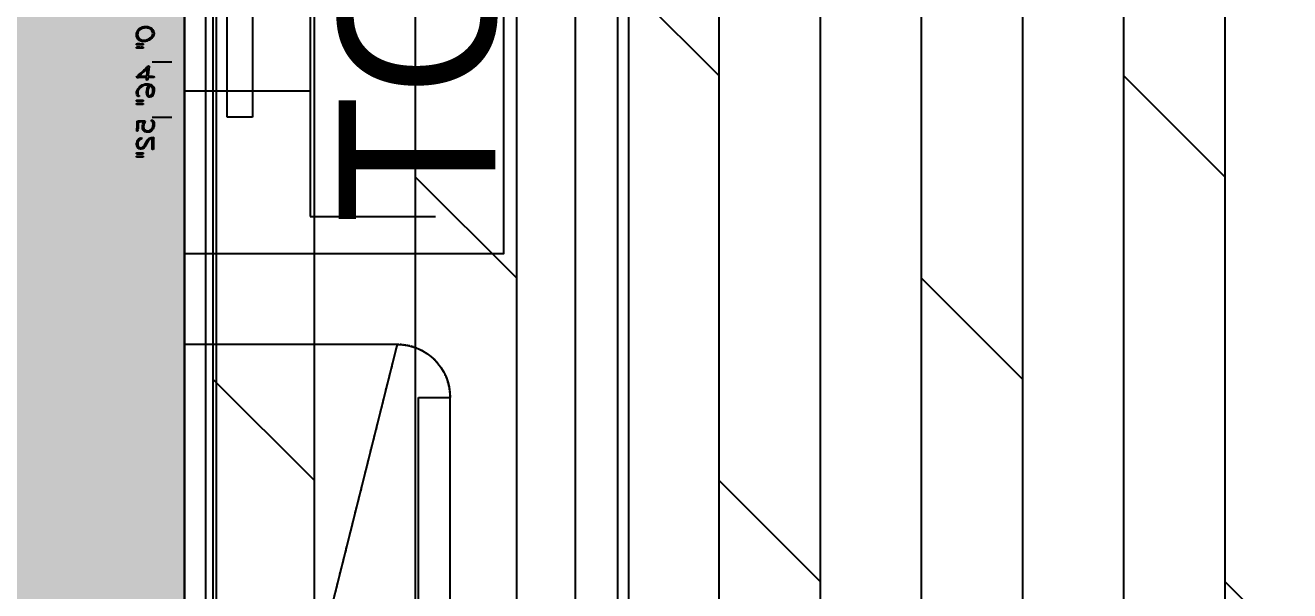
# Model space of a CAD drawing. Extents: x 675652 to 685374, y -153857 to -143837.
# Drawn here: x 681902 to 683092, y -151169 to -150637 of the extents above; entities that cross this region are included whole.
import ezdxf
from ezdxf.enums import TextEntityAlignment as Align

# ---------------------------------------------------------------- set-up
doc = ezdxf.new("R2010")
doc.units = 0
doc.header["$LTSCALE"] = 10
doc.header["$MEASUREMENT"] = 0
doc.linetypes.add('DASH', pattern=[0.35, 0.25, -0.1])
for name, color, linetype in [('A-WALL', 7, 'Continuous'), ('A-WALL-HATH', 9, 'Continuous'), ('A-地面线', 3, 'Continuous'), ('A-天花线', 4, 'Continuous'), ('A-家具', 42, 'Continuous'), ('A-强弱电', 3, 'Continuous'), ('A-虚线家具', 8, 'Continuous'), ('AA$0$A-WALL', 7, 'Continuous')]:
    doc.layers.add(name, color=color, linetype=linetype)
doc.styles.add('_TCH_DIM', font='stylu.ttf')
doc.styles.add('_TCH_LABEL', font='stylu.ttf')
doc.styles.add('DIM_FONT', font='SIMPLEX.shx', dxfattribs={"width": 0.8})

# ---------------------------------------------------------------- blocks, each defined once
blk = doc.blocks.new('C$0$F+B5-改$0$F+B5-改$0$空调室内机')
at = {"layer": 'A-家具'}
for p, q in [((-800, -200), (-800, 0)), ((-800, 0), (0, 0)), ((-50, -220), (-750, -220)), ((-750, -220), (-750, -250)), ((-50, -250), (-750, -250))]:
    blk.add_line(p, q, dxfattribs=at)
at = {"layer": 'A-家具', "color": 8}
blk.add_line((-800, -200), (0, 0), dxfattribs=at)
at = {"layer": 'A-家具'}
blk.add_arc((-750, -200), 50, 180, 270, dxfattribs=at)
blk = doc.blocks.new('532cdfdd')
at = {"layer": 'A-家具'}
for p, q in [((575092.1, -110539.8), (575092.1, -110053.4)), ((575116.1, -110053.4), (575116.1, -110539.8)), ((575116.1, -110539.8), (575092.1, -110539.8))]:
    blk.add_line(p, q, dxfattribs=at)
at = {"layer": 'A-家具', "color": 8}
for p, q in [((575010.5, -110456), (575011.8, -110455.3)), ((575011.8, -110455.3), (575012.6, -110455.1)), ((575012.6, -110455.1), (575014.1, -110454.8)), ((575014.1, -110454.8), (575015.7, -110454.7)), ((575015.7, -110454.7), (575015.9, -110454.7)), ((575015.9, -110454.7), (575017.5, -110454.8)), ((575017.5, -110454.8), (575018.9, -110455.2)), ((575018.9, -110455.2), (575020.2, -110455.8)), ((575020.2, -110455.8), (575021.3, -110456.7)), ((575006.7, -110462.4), (575006.8, -110461)), ((575006.9, -110464), (575006.7, -110462.4)), ((575006.8, -110461), (575007.3, -110459.6)), ((575007.3, -110465.3), (575006.9, -110464)), ((575007.3, -110459.6), (575007.9, -110458.4)), ((575008.1, -110466.5), (575007.3, -110465.3)), ((575007.9, -110458.4), (575008.8, -110457.2)), ((575008, -110460.8), (575007.9, -110462.3)), ((575007.9, -110462.3), (575008, -110463.7)), ((575008.5, -110459.4), (575008, -110460.8)), ((575008, -110463.7), (575008.6, -110465)), ((575008.6, -110467), (575008.1, -110466.5)), ((575009.4, -110458.3), (575008.5, -110459.4)), ((575008.6, -110465), (575009.5, -110466.1)), ((575009.7, -110467.8), (575008.6, -110467)), ((575008.8, -110457.2), (575009.3, -110456.9)), ((575009.3, -110456.9), (575010.5, -110456)), ((575010, -110457.7), (575009.4, -110458.3)), ((575009.5, -110466.1), (575009.7, -110466.3)), ((575009.7, -110466.3), (575010.9, -110466.9)), ((575011.2, -110456.9), (575010, -110457.7)), ((575010.9, -110466.9), (575012.3, -110467.4)), ((575012.5, -110456.3), (575011.2, -110456.9)), ((575012.3, -110467.4), (575014, -110467.5)), ((575014, -110456), (575012.5, -110456.3)), ((575015.6, -110455.9), (575014, -110456)), ((575014, -110467.5), (575015.4, -110467.4)), ((575015.4, -110467.4), (575016.9, -110467)), ((575017.2, -110456), (575015.6, -110455.9)), ((575015.6, -110455.9), (575015.6, -110455.9)), ((575016.9, -110467), (575018.2, -110466.4)), ((575018.7, -110456.4), (575017.2, -110456)), ((575018.7, -110467.5), (575017.3, -110468.1)), ((575018.2, -110466.4), (575019.5, -110465.6)), ((575019.9, -110457.1), (575018.7, -110456.4)), ((575020, -110466.7), (575018.7, -110467.5)), ((575019.5, -110465.6), (575020.6, -110464.7)), ((575020.3, -110457.4), (575019.9, -110457.1)), ((575020.4, -110466.4), (575020, -110466.7)), ((575021.3, -110458.5), (575020.3, -110457.4)), ((575021.5, -110465.3), (575020.4, -110466.4)), ((575020.6, -110464.7), (575021.5, -110463.5)), ((575021.3, -110456.7), (575022, -110457.5)), ((575021.9, -110459.8), (575021.3, -110458.5)), ((575021.5, -110463.5), (575021.9, -110462.7)), ((575022.4, -110464.2), (575021.5, -110465.3)), ((575022.1, -110461.2), (575021.9, -110459.8)), ((575021.9, -110462.7), (575022.1, -110461.2)), ((575022, -110457.5), (575022.8, -110458.8)), ((575022.5, -110464), (575022.4, -110464.2)), ((575023.1, -110462.6), (575022.5, -110464)), ((575022.8, -110458.8), (575023.1, -110459.7)), ((575023.1, -110459.7), (575023.3, -110461.2)), ((575023.3, -110461.2), (575023.1, -110462.6)), ((575006.7, -110471.3), (575006.9, -110470.9)), ((575006.9, -110471.7), (575006.7, -110471.3)), ((575006.7, -110474.4), (575006.9, -110474)), ((575006.9, -110474.8), (575006.7, -110474.4)), ((575006.9, -110470.9), (575007.6, -110470.8)), ((575007.6, -110471.8), (575006.9, -110471.7)), ((575006.9, -110474), (575007.6, -110473.9)), ((575007.6, -110474.9), (575006.9, -110474.8)), ((575007.6, -110470.8), (575012.3, -110470.8)), ((575012.3, -110471.8), (575007.6, -110471.8)), ((575007.6, -110473.9), (575012.3, -110473.9)), ((575012.3, -110474.9), (575007.6, -110474.9)), ((575011, -110468.3), (575009.7, -110467.8)), ((575012.6, -110468.6), (575011, -110468.3)), ((575012.3, -110470.8), (575013, -110470.9)), ((575013, -110471.7), (575012.3, -110471.8)), ((575012.3, -110473.9), (575013, -110474)), ((575013, -110474.8), (575012.3, -110474.9)), ((575013.8, -110468.7), (575012.6, -110468.6)), ((575013, -110470.9), (575013.2, -110471.3)), ((575013.2, -110471.3), (575013, -110471.7)), ((575013, -110474), (575013.2, -110474.4)), ((575013.2, -110474.4), (575013, -110474.8)), ((575015.3, -110468.6), (575013.8, -110468.7)), ((575016.8, -110468.3), (575015.3, -110468.6)), ((575017.3, -110468.1), (575016.8, -110468.3)), ((575021.5, -110487.8), (575040.2, -110487.8)), ((575006.9, -110502.2), (575007, -110501.8)), ((575007.1, -110502.7), (575006.9, -110502.2)), ((575007, -110501.8), (575007.4, -110501.5)), ((575007.6, -110502.8), (575007.1, -110502.7)), ((575007.4, -110501.5), (575007.7, -110501.3)), ((575008.3, -110502.8), (575007.6, -110502.8)), ((575007.7, -110501.3), (575008.8, -110500.3)), ((575009.8, -110502.7), (575008.3, -110502.8)), ((575008.8, -110500.3), (575010, -110499.3)), ((575010, -110500.6), (575008.8, -110501.5)), ((575008.8, -110501.5), (575010, -110501.5)), ((575011.3, -110502.7), (575009.8, -110502.7)), ((575010, -110499.3), (575011.1, -110498.3)), ((575011.1, -110499.5), (575010, -110500.6)), ((575010, -110501.5), (575011.8, -110501.5)), ((575011.1, -110498.3), (575012.3, -110497.2)), ((575012.3, -110498.5), (575011.1, -110499.5)), ((575012.8, -110502.6), (575011.3, -110502.7)), ((575011.8, -110501.5), (575011.9, -110501.5)), ((575011.9, -110501.5), (575013.3, -110501.4)), ((575012.3, -110497.2), (575012.7, -110496.8)), ((575013.2, -110497.7), (575012.3, -110498.5)), ((575012.7, -110496.8), (575013.8, -110495.8)), ((575014.3, -110502.6), (575012.8, -110502.6)), ((575014.4, -110496.6), (575013.2, -110497.7)), ((575013.3, -110501.4), (575014.8, -110501.4)), ((575013.8, -110495.8), (575014.9, -110494.7)), ((575015.2, -110502.6), (575014.3, -110502.6)), ((575015.5, -110495.6), (575014.4, -110496.6)), ((575014.8, -110501.4), (575016.5, -110501.4)), ((575014.9, -110494.7), (575016, -110493.7)), ((575016.5, -110502.6), (575015.2, -110502.6)), ((575016.5, -110494.5), (575015.5, -110495.6)), ((575016, -110493.7), (575017.1, -110492.6)), ((575016.3, -110504.3), (575016.4, -110502.7)), ((575016.4, -110502.7), (575016.5, -110502.6)), ((575017.4, -110493.6), (575016.5, -110494.5)), ((575016.5, -110501.4), (575016.6, -110500.4)), ((575016.6, -110500.4), (575016.7, -110498.9)), ((575016.7, -110498.9), (575016.9, -110497.4)), ((575016.9, -110497.4), (575017, -110496.6)), ((575017, -110496.6), (575017.2, -110495.1)), ((575017.1, -110492.6), (575017.6, -110492)), ((575017.2, -110495.1), (575017.4, -110493.6)), ((575017.6, -110492), (575018.2, -110491.8)), ((575019.2, -110502.6), (575017.6, -110502.6)), ((575017.6, -110502.6), (575017.6, -110503.5)), ((575017.8, -110499.8), (575017.7, -110501.4)), ((575017.7, -110501.4), (575018.3, -110501.4)), ((575018, -110498.3), (575017.8, -110499.8)), ((575018.1, -110496.8), (575018, -110498.3)), ((575018.3, -110495.3), (575018.1, -110496.8)), ((575018.2, -110491.8), (575018.6, -110492)), ((575018.5, -110493.8), (575018.3, -110495.3)), ((575018.3, -110501.4), (575019.4, -110501.4)), ((575018.7, -110493.1), (575018.5, -110493.8)), ((575018.6, -110492), (575018.8, -110492.4)), ((575018.8, -110492.4), (575018.7, -110493.1)), ((575020.7, -110502.6), (575019.2, -110502.6)), ((575019.4, -110501.4), (575021.3, -110501.4)), ((575022.2, -110502.7), (575020.7, -110502.6)), ((575021.3, -110501.4), (575021.7, -110501.4)), ((575021.7, -110501.4), (575023.1, -110501.6)), ((575022.7, -110502.7), (575022.2, -110502.7)), ((575023.3, -110502.5), (575022.7, -110502.7)), ((575023.1, -110501.6), (575023.5, -110502.1)), ((575023.5, -110502.1), (575023.3, -110502.5)), ((575006.9, -110516.4), (575007.3, -110515)), ((575007.3, -110515), (575007.9, -110513.5)), ((575007.9, -110513.5), (575008.6, -110512.6)), ((575008.5, -110514.6), (575008.2, -110515.5)), ((575009.3, -110513.4), (575008.5, -110514.6)), ((575008.6, -110512.6), (575009.6, -110511.4)), ((575010.3, -110512.3), (575009.3, -110513.4)), ((575009.6, -110511.4), (575010.8, -110510.4)), ((575011.4, -110511.3), (575010.3, -110512.3)), ((575010.8, -110510.4), (575012.1, -110509.6)), ((575010.8, -110510.4), (575010.8, -110510.4)), ((575012.7, -110510.6), (575011.4, -110511.3)), ((575012.1, -110509.6), (575013.5, -110509.1)), ((575013.1, -110510.4), (575012.7, -110510.6)), ((575014.5, -110509.9), (575013.1, -110510.4)), ((575013.5, -110509.1), (575013.6, -110509)), ((575013.6, -110509), (575015.1, -110508.7)), ((575016, -110509.7), (575014.5, -110509.9)), ((575015.1, -110508.7), (575016.6, -110508.6)), ((575016.3, -110509.7), (575016, -110509.7)), ((575016.2, -110516.4), (575016.4, -110514.9)), ((575016.3, -110504.3), (575016.3, -110504.3)), ((575016.5, -110505.2), (575016.3, -110504.3)), ((575017.2, -110509.8), (575016.3, -110509.7)), ((575016.4, -110514.9), (575016.8, -110513.4)), ((575016.9, -110505.4), (575016.5, -110505.2)), ((575016.6, -110508.6), (575017.7, -110508.6)), ((575016.8, -110513.4), (575017, -110512.7)), ((575017.5, -110504.6), (575016.9, -110505.4)), ((575017, -110512.7), (575017.6, -110511.4)), ((575018.3, -110510), (575017.2, -110509.8)), ((575017.6, -110503.5), (575017.5, -110504.6)), ((575017.8, -110513.9), (575017.5, -110515.4)), ((575017.6, -110511.4), (575018.3, -110510)), ((575017.7, -110508.6), (575019.2, -110508.9)), ((575017.9, -110513.6), (575017.8, -110513.9)), ((575018.4, -110512.3), (575017.9, -110513.6)), ((575019, -110510.9), (575018.4, -110512.3)), ((575019.4, -110510.3), (575019, -110510.9)), ((575019.2, -110508.9), (575020.5, -110509.4)), ((575020.8, -110511), (575019.4, -110510.3)), ((575020.5, -110509.4), (575021.6, -110510.2)), ((575021.6, -110511.9), (575020.8, -110511)), ((575021.6, -110510.2), (575022, -110510.5)), ((575022.1, -110513.1), (575021.6, -110511.9)), ((575022, -110510.5), (575022.8, -110511.6)), ((575022.3, -110514.6), (575022.1, -110513.1)), ((575022.2, -110516.2), (575022.3, -110514.6)), ((575022.8, -110511.6), (575023.3, -110513)), ((575023.4, -110515.1), (575023.2, -110516.7)), ((575023.3, -110513), (575023.4, -110514.6)), ((575023.4, -110514.6), (575023.4, -110515.1)), ((575006.7, -110524.5), (575006.9, -110524.1)), ((575006.9, -110524.8), (575006.7, -110524.5)), ((575006.7, -110527.6), (575006.9, -110527.2)), ((575006.9, -110517), (575006.9, -110516.4)), ((575007.1, -110518.6), (575006.9, -110517)), ((575006.9, -110524.1), (575007.6, -110524)), ((575007.6, -110525), (575006.9, -110524.8)), ((575006.9, -110527.2), (575007.6, -110527.1)), ((575007.5, -110519.6), (575007.1, -110518.6)), ((575008.6, -110520.6), (575007.5, -110519.6)), ((575007.6, -110524), (575012.3, -110524)), ((575012.3, -110525), (575007.6, -110525)), ((575007.6, -110527.1), (575012.3, -110527.1)), ((575008.2, -110515.5), (575008, -110517)), ((575008, -110517), (575008.2, -110518.2)), ((575008.2, -110518.2), (575009.1, -110519.6)), ((575008.9, -110520.6), (575008.6, -110520.6)), ((575009.3, -110520.5), (575008.9, -110520.6)), ((575009.1, -110519.6), (575009.2, -110519.7)), ((575009.2, -110519.7), (575009.4, -110519.9)), ((575009.4, -110520.1), (575009.3, -110520.5)), ((575009.4, -110519.9), (575009.4, -110520.1)), ((575012.3, -110524), (575013, -110524.1)), ((575013, -110524.8), (575012.3, -110525)), ((575012.3, -110527.1), (575013, -110527.2)), ((575013, -110524.1), (575013.2, -110524.5)), ((575013.2, -110524.5), (575013, -110524.8)), ((575013, -110527.2), (575013.2, -110527.6)), ((575016.2, -110516.7), (575016.2, -110516.4)), ((575016.4, -110518.4), (575016.2, -110516.7)), ((575016.9, -110519.7), (575016.4, -110518.4)), ((575017.1, -110520), (575016.9, -110519.7)), ((575018.2, -110521), (575017.1, -110520)), ((575017.5, -110515.4), (575017.4, -110516.9)), ((575017.4, -110516.9), (575017.5, -110517.9)), ((575017.5, -110517.9), (575017.9, -110519.2)), ((575017.9, -110519.2), (575018.1, -110519.4)), ((575018.1, -110519.4), (575019.3, -110520)), ((575019.4, -110521.2), (575018.2, -110521)), ((575019.3, -110520), (575020.4, -110519.7)), ((575020.7, -110520.9), (575019.4, -110521.2)), ((575020.4, -110519.7), (575021.4, -110518.4)), ((575021.8, -110520), (575020.7, -110520.9)), ((575021.4, -110518.4), (575021.8, -110517.6)), ((575021.8, -110517.6), (575022.2, -110516.2)), ((575022.2, -110519.3), (575021.8, -110520)), ((575022.9, -110518.1), (575022.2, -110519.3)), ((575023.2, -110516.7), (575022.9, -110518.1)), ((575006.9, -110528), (575006.7, -110527.6)), ((575007.6, -110528.1), (575006.9, -110528)), ((575012.3, -110528.1), (575007.6, -110528.1)), ((575013, -110528), (575012.3, -110528.1)), ((575013.2, -110527.6), (575013, -110528)), ((575007.2, -110551), (575007.3, -110549.5)), ((575007.3, -110549.5), (575007.4, -110548)), ((575007.4, -110548), (575007.5, -110547.3)), ((575007.5, -110543.9), (575008.8, -110543.4)), ((575007.5, -110544), (575007.5, -110543.9)), ((575007.5, -110545.5), (575007.5, -110544)), ((575007.5, -110545.8), (575007.5, -110545.5)), ((575007.5, -110547.3), (575007.5, -110545.8)), ((575008.3, -110550.3), (575008.1, -110551.9)), ((575008.4, -110548), (575008.3, -110550.3)), ((575008.5, -110547.1), (575008.4, -110548)), ((575010, -110544.5), (575008.5, -110544.5)), ((575008.5, -110544.5), (575008.5, -110545.4)), ((575008.5, -110545.4), (575008.5, -110547.1)), ((575008.8, -110543.4), (575009.1, -110543.4)), ((575009.1, -110543.4), (575009.8, -110543.4)), ((575009.8, -110543.4), (575011.4, -110543.4)), ((575010.2, -110544.5), (575010, -110544.5)), ((575012.2, -110544.4), (575010.2, -110544.5)), ((575011.4, -110543.4), (575012.7, -110543.3)), ((575013.5, -110544.4), (575012.2, -110544.4)), ((575012.4, -110549), (575012.5, -110548)), ((575012.6, -110550.6), (575012.4, -110549)), ((575012.5, -110548), (575012.8, -110546.5)), ((575013.1, -110552), (575012.6, -110550.6)), ((575012.7, -110543.3), (575014, -110543.3)), ((575012.8, -110546.5), (575013, -110545.7)), ((575013, -110545.7), (575013.7, -110544.4)), ((575013.7, -110544.4), (575013.5, -110544.4)), ((575013.6, -110547.1), (575013.5, -110548.7)), ((575013.5, -110548.7), (575013.5, -110549.1)), ((575013.5, -110549.1), (575013.8, -110550.7)), ((575013.7, -110547.1), (575013.6, -110547.1)), ((575014.1, -110545.7), (575013.7, -110547.1)), ((575013.8, -110550.7), (575014.5, -110551.8)), ((575014, -110543.3), (575014.8, -110543.4)), ((575014.3, -110545.4), (575014.1, -110545.7)), ((575014.7, -110544.5), (575014.3, -110545.4)), ((575015, -110543.8), (575014.7, -110544.5)), ((575014.8, -110543.4), (575015, -110543.8)), ((575020.6, -110543.1), (575020.8, -110542.7)), ((575021, -110543.7), (575020.6, -110543.1)), ((575020.8, -110542.7), (575021.2, -110542.6)), ((575020.9, -110551.2), (575021, -110551)), ((575021.2, -110543.8), (575021, -110543.7)), ((575021, -110551), (575021.8, -110549.7)), ((575021.2, -110542.6), (575021.7, -110542.7)), ((575022.1, -110545), (575021.2, -110543.8)), ((575021.5, -110539.8), (575040.2, -110539.8)), ((575022.5, -110550.9), (575021.6, -110552.1)), ((575021.7, -110542.7), (575022.8, -110543.8)), ((575021.8, -110549.7), (575022.2, -110548.4)), ((575022.1, -110545.1), (575022.1, -110545)), ((575022.4, -110546.5), (575022.1, -110545.1)), ((575022.2, -110548.4), (575022.4, -110546.8)), ((575022.4, -110546.8), (575022.4, -110546.5)), ((575023, -110549.7), (575022.5, -110550.9)), ((575022.8, -110543.8), (575022.8, -110543.9)), ((575022.8, -110543.9), (575023.4, -110545.2)), ((575023.4, -110548.2), (575023, -110549.7)), ((575023.4, -110545.2), (575023.5, -110546.8)), ((575023.5, -110546.8), (575023.4, -110548.2)), ((575007, -110552.6), (575007.2, -110551.1)), ((575007.2, -110553), (575007, -110552.6)), ((575007, -110564.2), (575007.3, -110562.7)), ((575007.2, -110551.1), (575007.2, -110551)), ((575007.6, -110553.2), (575007.2, -110553)), ((575007.3, -110562.7), (575007.8, -110561.8)), ((575007.9, -110552.9), (575007.6, -110553.2)), ((575007.8, -110561.8), (575008.8, -110560.6)), ((575008.1, -110551.9), (575007.9, -110552.9)), ((575008.6, -110562.8), (575008.2, -110563.7)), ((575009.5, -110561.6), (575008.6, -110562.8)), ((575008.8, -110560.6), (575010, -110559.7)), ((575010.1, -110561), (575009.5, -110561.6)), ((575010, -110559.7), (575011, -110559.4)), ((575011, -110560.5), (575010.1, -110561)), ((575011, -110559.4), (575011.5, -110559.5)), ((575011.7, -110559.9), (575011, -110560.5)), ((575011.5, -110559.5), (575011.7, -110559.9)), ((575013.7, -110552.8), (575013.1, -110552)), ((575014.8, -110553.6), (575013.7, -110552.8)), ((575014.5, -110551.8), (575014.5, -110551.9)), ((575014.5, -110551.9), (575015.6, -110552.7)), ((575016.2, -110554.1), (575014.8, -110553.6)), ((575015.6, -110552.7), (575017.2, -110552.9)), ((575015.6, -110564.1), (575016.4, -110562.5)), ((575017.2, -110554.1), (575016.2, -110554.1)), ((575016.4, -110562.5), (575017, -110561.5)), ((575017, -110561.5), (575018, -110560.3)), ((575017, -110561.5), (575017, -110561.5)), ((575017.2, -110552.9), (575018.5, -110552.8)), ((575018.7, -110553.9), (575017.2, -110554.1)), ((575018.2, -110561.6), (575017.4, -110563)), ((575018, -110560.3), (575019.2, -110559.5)), ((575019.1, -110560.8), (575018.2, -110561.6)), ((575018.5, -110552.8), (575019.7, -110552.2)), ((575019.6, -110553.6), (575018.7, -110553.9)), ((575020.4, -110560.2), (575019.1, -110560.8)), ((575019.2, -110559.5), (575019.4, -110559.4)), ((575019.4, -110559.4), (575020.7, -110558.9)), ((575020.8, -110552.8), (575019.6, -110553.6)), ((575019.7, -110552.2), (575020.9, -110551.2)), ((575021.7, -110560), (575020.4, -110560.2)), ((575020.7, -110558.9), (575022.3, -110558.8)), ((575021.6, -110552.1), (575020.8, -110552.8)), ((575021.5, -110569.7), (575021.7, -110560)), ((575022.3, -110558.8), (575022.9, -110558.9)), ((575022.8, -110560), (575022.7, -110569.6)), ((575023.1, -110559.8), (575022.8, -110560)), ((575022.9, -110558.9), (575023.2, -110559.4)), ((575023.2, -110559.4), (575023.1, -110559.8)), ((575006.7, -110574.1), (575006.9, -110573.7)), ((575006.9, -110574.5), (575006.7, -110574.1)), ((575006.9, -110565.2), (575007, -110564.2)), ((575007.1, -110566.8), (575006.9, -110565.2)), ((575006.9, -110573.7), (575007.6, -110573.6)), ((575007.6, -110574.6), (575006.9, -110574.5)), ((575007.6, -110568.1), (575007.1, -110566.8)), ((575008, -110568.7), (575007.6, -110568.1)), ((575007.6, -110573.6), (575012.3, -110573.6)), ((575012.3, -110574.6), (575007.6, -110574.6)), ((575008.2, -110563.7), (575008, -110565.2)), ((575008, -110565.2), (575008.2, -110566.5)), ((575009.2, -110569.6), (575008, -110568.7)), ((575008.2, -110566.5), (575008.8, -110567.8)), ((575008.8, -110567.8), (575009.5, -110568.4)), ((575010.5, -110570), (575009.2, -110569.6)), ((575009.5, -110568.4), (575010.9, -110568.8)), ((575010.9, -110570), (575010.5, -110570)), ((575010.9, -110568.8), (575011.2, -110568.8)), ((575012.4, -110569.7), (575010.9, -110570)), ((575011.2, -110568.8), (575012.6, -110568.3)), ((575012.3, -110573.6), (575013, -110573.7)), ((575013, -110574.5), (575012.3, -110574.6)), ((575012.7, -110569.6), (575012.4, -110569.7)), ((575012.6, -110568.3), (575013.1, -110567.9)), ((575013.9, -110568.8), (575012.7, -110569.6)), ((575013, -110573.7), (575013.2, -110574.1)), ((575013.2, -110574.1), (575013, -110574.5)), ((575013.1, -110567.9), (575014.2, -110566.8)), ((575014.3, -110568.4), (575013.9, -110568.8)), ((575014.2, -110566.8), (575014.8, -110565.7)), ((575014.2, -110566.8), (575014.2, -110566.8)), ((575015, -110567.6), (575014.3, -110568.4)), ((575014.8, -110565.7), (575015.6, -110564.1)), ((575015.7, -110566.4), (575015, -110567.6)), ((575016.6, -110564.7), (575015.7, -110566.4)), ((575016.8, -110564.2), (575016.6, -110564.7)), ((575017.4, -110563), (575016.8, -110564.2)), ((575021.7, -110570.2), (575021.5, -110569.7)), ((575022.1, -110570.4), (575021.7, -110570.2)), ((575022.5, -110570.2), (575022.1, -110570.4)), ((575022.7, -110569.6), (575022.5, -110570.2)), ((575006.7, -110577.2), (575006.9, -110576.8)), ((575006.9, -110577.6), (575006.7, -110577.2)), ((575006.9, -110576.8), (575007.6, -110576.7)), ((575007.6, -110577.7), (575006.9, -110577.6)), ((575007.6, -110576.7), (575012.3, -110576.7)), ((575012.3, -110577.7), (575007.6, -110577.7)), ((575012.3, -110576.7), (575013, -110576.8)), ((575013, -110577.6), (575012.3, -110577.7)), ((575013, -110576.8), (575013.2, -110577.2)), ((575013.2, -110577.2), (575013, -110577.6))]:
    blk.add_line(p, q, dxfattribs=at)
blk = doc.blocks.new('$equip_U$00000254(c-王洪涛)')
for p, q in [((-0.32, 0.3194), (-0.32, 0.6394)), ((0.32, 0.6394), (0.32, 0.3194)), ((0.32, 0.3194), (-0.32, 0.3194)), ((0, 0.3197), (0, 0))]:
    blk.add_line(p, q)
at = {"color": 7, "style": '_TCH_LABEL'}
blk.add_attdef('$TEXT$', text='', height=0.256, dxfattribs=at).set_placement((3.0271, 1.0014), align=Align.MIDDLE_CENTER)
at = {"color": 7, "style": '_TCH_LABEL', "flags": 1}
blk.add_attdef('A', text='', height=0.000016, dxfattribs=at).set_placement((0, 0), align=Align.MIDDLE_CENTER)
blk = doc.blocks.new('5698sds')
at = {"layer": 'A-虚线家具', "linetype": 'DASH'}
for p, q in [((682051.7, -165378.3), (682051.7, -164178.3)), ((682351.7, -164178.3), (682351.7, -165378.3)), ((682091.7, -165249.5), (682091.7, -164763.1)), ((682115.7, -164763.1), (682115.7, -165249.5)), ((682006.3, -165172), (682006.4, -165170.6)), ((682006.4, -165170.6), (682006.9, -165169.2)), ((682006.9, -165169.2), (682007.5, -165168)), ((682007.5, -165168), (682008.4, -165166.9)), ((682007.6, -165170.4), (682007.5, -165171.9)), ((682007.5, -165171.9), (682007.6, -165173.3)), ((682008.1, -165169.1), (682007.6, -165170.4)), ((682009, -165167.9), (682008.1, -165169.1)), ((682008.4, -165166.9), (682008.9, -165166.5)), ((682008.9, -165166.5), (682010.1, -165165.6)), ((682009.6, -165167.3), (682009, -165167.9)), ((682010.8, -165166.5), (682009.6, -165167.3)), ((682010.1, -165165.6), (682011.4, -165164.9)), ((682012.1, -165165.9), (682010.8, -165166.5)), ((682011.4, -165164.9), (682012.2, -165164.7)), ((682013.6, -165165.6), (682012.1, -165165.9)), ((682012.2, -165164.7), (682013.7, -165164.4)), ((682015.2, -165165.5), (682013.6, -165165.6)), ((682013.7, -165164.4), (682015.3, -165164.3)), ((682016.8, -165165.6), (682015.2, -165165.5)), ((682015.2, -165165.5), (682015.2, -165165.5)), ((682015.3, -165164.3), (682015.5, -165164.3)), ((682015.5, -165164.3), (682017.1, -165164.4)), ((682018.3, -165166), (682016.8, -165165.6)), ((682017.1, -165164.4), (682018.5, -165164.8)), ((682019.5, -165166.7), (682018.3, -165166)), ((682018.5, -165164.8), (682019.8, -165165.4)), ((682019.9, -165167), (682019.5, -165166.7)), ((682019.8, -165165.4), (682020.9, -165166.3)), ((682020.9, -165168.2), (682019.9, -165167)), ((682020.9, -165166.3), (682021.6, -165167.1)), ((682021.5, -165169.4), (682020.9, -165168.2)), ((682021.7, -165170.8), (682021.5, -165169.4)), ((682021.5, -165172.3), (682021.7, -165170.8)), ((682021.6, -165167.1), (682022.4, -165168.4)), ((682022.4, -165168.4), (682022.7, -165169.4)), ((682022.7, -165169.4), (682022.9, -165170.8)), ((682022.9, -165170.8), (682022.7, -165172.2)), ((682006.5, -165173.6), (682006.3, -165172)), ((682006.3, -165180.9), (682006.5, -165180.5)), ((682006.5, -165181.3), (682006.3, -165180.9)), ((682006.3, -165184), (682006.5, -165183.6)), ((682006.9, -165174.9), (682006.5, -165173.6)), ((682006.5, -165180.5), (682007.2, -165180.4)), ((682007.2, -165181.4), (682006.5, -165181.3)), ((682006.5, -165183.6), (682007.2, -165183.5)), ((682007.7, -165176.1), (682006.9, -165174.9)), ((682007.2, -165180.4), (682011.9, -165180.4)), ((682011.9, -165181.4), (682007.2, -165181.4)), ((682007.2, -165183.5), (682011.9, -165183.5)), ((682007.6, -165173.3), (682008.2, -165174.6)), ((682008.2, -165176.6), (682007.7, -165176.1)), ((682008.2, -165174.6), (682009.1, -165175.7)), ((682009.3, -165177.4), (682008.2, -165176.6)), ((682009.1, -165175.7), (682009.3, -165175.9)), ((682009.3, -165175.9), (682010.5, -165176.6)), ((682010.6, -165177.9), (682009.3, -165177.4)), ((682010.5, -165176.6), (682011.9, -165177)), ((682012.2, -165178.2), (682010.6, -165177.9)), ((682011.9, -165177), (682013.6, -165177.1)), ((682011.9, -165180.4), (682012.6, -165180.5)), ((682012.6, -165181.3), (682011.9, -165181.4)), ((682011.9, -165183.5), (682012.6, -165183.6)), ((682013.3, -165178.3), (682012.2, -165178.2)), ((682012.6, -165180.5), (682012.8, -165180.9)), ((682012.8, -165180.9), (682012.6, -165181.3)), ((682012.6, -165183.6), (682012.8, -165184)), ((682014.9, -165178.2), (682013.3, -165178.3)), ((682013.6, -165177.1), (682015, -165177)), ((682016.4, -165177.9), (682014.9, -165178.2)), ((682015, -165177), (682016.5, -165176.6)), ((682016.9, -165177.7), (682016.4, -165177.9)), ((682016.5, -165176.6), (682017.8, -165176.1)), ((682018.3, -165177.1), (682016.9, -165177.7)), ((682017.8, -165176.1), (682019.1, -165175.2)), ((682019.6, -165176.3), (682018.3, -165177.1)), ((682019.1, -165175.2), (682020.2, -165174.3)), ((682020, -165176), (682019.6, -165176.3)), ((682021.1, -165175), (682020, -165176)), ((682020.2, -165174.3), (682021.1, -165173.1)), ((682021.1, -165173.1), (682021.5, -165172.3)), ((682022, -165173.8), (682021.1, -165175)), ((682022.1, -165173.6), (682022, -165173.8)), ((682022.7, -165172.2), (682022.1, -165173.6)), ((682006.5, -165184.4), (682006.3, -165184)), ((682007.2, -165184.5), (682006.5, -165184.4)), ((682011.9, -165184.5), (682007.2, -165184.5)), ((682012.6, -165184.4), (682011.9, -165184.5)), ((682012.8, -165184), (682012.6, -165184.4)), ((682010.7, -165207.9), (682011.9, -165206.8)), ((682011.9, -165206.8), (682012.3, -165206.4)), ((682012.8, -165207.3), (682011.9, -165208.2)), ((682012.3, -165206.4), (682013.4, -165205.4)), ((682014, -165206.3), (682012.8, -165207.3)), ((682013.4, -165205.4), (682014.5, -165204.4)), ((682015.1, -165205.2), (682014, -165206.3)), ((682014.5, -165204.4), (682015.6, -165203.3)), ((682016.1, -165204.1), (682015.1, -165205.2)), ((682015.6, -165203.3), (682016.7, -165202.2)), ((682017, -165203.2), (682016.1, -165204.1)), ((682016.3, -165208.5), (682016.5, -165207)), ((682016.5, -165207), (682016.6, -165206.2)), ((682016.6, -165206.2), (682016.8, -165204.7)), ((682016.7, -165202.2), (682017.2, -165201.6)), ((682016.8, -165204.7), (682017, -165203.2)), ((682017.2, -165201.6), (682017.8, -165201.4)), ((682017.7, -165206.4), (682017.6, -165207.9)), ((682017.9, -165204.9), (682017.7, -165206.4)), ((682017.8, -165201.4), (682018.2, -165201.6)), ((682018.1, -165203.4), (682017.9, -165204.9)), ((682018.3, -165202.7), (682018.1, -165203.4)), ((682018.2, -165201.6), (682018.4, -165202.1)), ((682018.4, -165202.1), (682018.3, -165202.7)), ((682021.1, -165197.5), (682039.8, -165197.5)), ((682006.5, -165211.8), (682006.6, -165211.4)), ((682006.7, -165212.3), (682006.5, -165211.8)), ((682006.6, -165211.4), (682007, -165211.1)), ((682007.2, -165212.5), (682006.7, -165212.3)), ((682007, -165211.1), (682007.3, -165210.9)), ((682007.9, -165212.4), (682007.2, -165212.5)), ((682007.3, -165210.9), (682008.4, -165209.9)), ((682009.4, -165212.3), (682007.9, -165212.4)), ((682008.4, -165209.9), (682009.6, -165208.9)), ((682009.6, -165210.2), (682008.4, -165211.2)), ((682008.4, -165211.2), (682009.6, -165211.1)), ((682010.9, -165212.3), (682009.4, -165212.3)), ((682009.6, -165208.9), (682010.7, -165207.9)), ((682010.7, -165209.2), (682009.6, -165210.2)), ((682009.6, -165211.1), (682011.4, -165211.1)), ((682010.4, -165220), (682011.7, -165219.2)), ((682011.9, -165208.2), (682010.7, -165209.2)), ((682012.4, -165212.2), (682010.9, -165212.3)), ((682011.4, -165211.1), (682011.5, -165211.1)), ((682011.5, -165211.1), (682012.8, -165211)), ((682011.7, -165219.2), (682013.1, -165218.7)), ((682013.9, -165212.2), (682012.4, -165212.2)), ((682014.1, -165219.6), (682012.7, -165220)), ((682012.8, -165211), (682014.4, -165211)), ((682013.1, -165218.7), (682013.2, -165218.7)), ((682013.2, -165218.7), (682014.7, -165218.3)), ((682014.8, -165212.2), (682013.9, -165212.2)), ((682015.6, -165219.4), (682014.1, -165219.6)), ((682014.4, -165211), (682016.1, -165211)), ((682014.7, -165218.3), (682016.2, -165218.2)), ((682016.1, -165212.2), (682014.8, -165212.2)), ((682015.9, -165219.4), (682015.6, -165219.4)), ((682015.9, -165213.9), (682016, -165212.3)), ((682015.9, -165214), (682015.9, -165213.9)), ((682016.1, -165214.8), (682015.9, -165214)), ((682016.8, -165219.4), (682015.9, -165219.4)), ((682016, -165212.3), (682016.1, -165212.2)), ((682016.1, -165211), (682016.2, -165210.1)), ((682016.5, -165215), (682016.1, -165214.8)), ((682016.2, -165210.1), (682016.3, -165208.5)), ((682016.2, -165218.2), (682017.3, -165218.2)), ((682017.1, -165214.3), (682016.5, -165215)), ((682017.9, -165219.6), (682016.8, -165219.4)), ((682017.2, -165213.2), (682017.1, -165214.3)), ((682018.8, -165212.2), (682017.2, -165212.2)), ((682017.2, -165212.2), (682017.2, -165213.2)), ((682017.2, -165221), (682017.9, -165219.6)), ((682017.4, -165209.5), (682017.3, -165211)), ((682017.3, -165211), (682017.9, -165211)), ((682017.3, -165218.2), (682018.8, -165218.5)), ((682017.6, -165207.9), (682017.4, -165209.5)), ((682017.9, -165211), (682019, -165211)), ((682020.3, -165212.3), (682018.8, -165212.2)), ((682018.8, -165218.5), (682020.1, -165219)), ((682019, -165211), (682020.9, -165211)), ((682020.1, -165219), (682021.2, -165219.8)), ((682021.8, -165212.3), (682020.3, -165212.3)), ((682020.9, -165211), (682021.3, -165211)), ((682021.3, -165211), (682022.7, -165211.2)), ((682022.3, -165212.3), (682021.8, -165212.3)), ((682022.9, -165212.2), (682022.3, -165212.3)), ((682022.7, -165211.2), (682023.1, -165211.7)), ((682023.1, -165211.7), (682022.9, -165212.2)), ((682006.5, -165226), (682006.9, -165224.6)), ((682006.5, -165226.7), (682006.5, -165226)), ((682006.7, -165228.2), (682006.5, -165226.7)), ((682007.1, -165229.2), (682006.7, -165228.2)), ((682006.9, -165224.6), (682007.5, -165223.2)), ((682008.2, -165230.2), (682007.1, -165229.2)), ((682007.5, -165223.2), (682008.2, -165222.2)), ((682007.8, -165225.2), (682007.6, -165226.6)), ((682007.6, -165226.6), (682007.8, -165227.9)), ((682008.1, -165224.2), (682007.8, -165225.2)), ((682007.8, -165227.9), (682008.7, -165229.2)), ((682008.9, -165223), (682008.1, -165224.2)), ((682008.2, -165222.2), (682009.2, -165221.1)), ((682008.5, -165230.3), (682008.2, -165230.2)), ((682008.9, -165230.1), (682008.5, -165230.3)), ((682008.7, -165229.2), (682008.8, -165229.3)), ((682008.8, -165229.3), (682009, -165229.6)), ((682009.9, -165221.9), (682008.9, -165223)), ((682009, -165229.8), (682008.9, -165230.1)), ((682009, -165229.6), (682009, -165229.8)), ((682009.2, -165221.1), (682010.4, -165220.1)), ((682011, -165221), (682009.9, -165221.9)), ((682010.4, -165220.1), (682010.4, -165220)), ((682012.3, -165220.2), (682011, -165221)), ((682012.7, -165220), (682012.3, -165220.2)), ((682015.8, -165226), (682016, -165224.5)), ((682015.8, -165226.4), (682015.8, -165226)), ((682016, -165228), (682015.8, -165226.4)), ((682016, -165224.5), (682016.4, -165223)), ((682016.5, -165229.4), (682016, -165228)), ((682016.4, -165223), (682016.6, -165222.4)), ((682016.7, -165229.6), (682016.5, -165229.4)), ((682016.6, -165222.4), (682017.2, -165221)), ((682017.8, -165230.6), (682016.7, -165229.6)), ((682017.1, -165225.1), (682017, -165226.6)), ((682017, -165226.6), (682017.1, -165227.5)), ((682017.4, -165223.6), (682017.1, -165225.1)), ((682017.1, -165227.5), (682017.5, -165228.8)), ((682017.5, -165223.2), (682017.4, -165223.6)), ((682018, -165221.9), (682017.5, -165223.2)), ((682017.5, -165228.8), (682017.7, -165229)), ((682017.7, -165229), (682018.9, -165229.6)), ((682019, -165230.8), (682017.8, -165230.6)), ((682018.6, -165220.5), (682018, -165221.9)), ((682019, -165219.9), (682018.6, -165220.5)), ((682018.9, -165229.6), (682020, -165229.3)), ((682020.4, -165220.6), (682019, -165219.9)), ((682020.3, -165230.5), (682019, -165230.8)), ((682020, -165229.3), (682021, -165228)), ((682021.4, -165229.6), (682020.3, -165230.5)), ((682021.2, -165221.5), (682020.4, -165220.6)), ((682021, -165228), (682021.4, -165227.2)), ((682021.2, -165219.8), (682021.6, -165220.1)), ((682021.7, -165222.7), (682021.2, -165221.5)), ((682021.4, -165227.2), (682021.8, -165225.8)), ((682021.8, -165228.9), (682021.4, -165229.6)), ((682021.6, -165220.1), (682022.4, -165221.2)), ((682021.9, -165224.2), (682021.7, -165222.7)), ((682021.8, -165225.8), (682021.9, -165224.2)), ((682022.5, -165227.7), (682021.8, -165228.9)), ((682022.4, -165221.2), (682022.9, -165222.6)), ((682022.8, -165226.3), (682022.5, -165227.7)), ((682023, -165224.7), (682022.8, -165226.3)), ((682022.9, -165222.6), (682023, -165224.2)), ((682023, -165224.2), (682023, -165224.7)), ((682006.3, -165234.1), (682006.5, -165233.7)), ((682006.5, -165234.5), (682006.3, -165234.1)), ((682006.3, -165237.2), (682006.5, -165236.8)), ((682006.5, -165237.6), (682006.3, -165237.2)), ((682006.5, -165233.7), (682007.2, -165233.6)), ((682007.2, -165234.6), (682006.5, -165234.5)), ((682006.5, -165236.8), (682007.2, -165236.7)), ((682007.2, -165237.7), (682006.5, -165237.6)), ((682007.2, -165233.6), (682011.9, -165233.6)), ((682011.9, -165234.6), (682007.2, -165234.6)), ((682007.2, -165236.7), (682011.9, -165236.7)), ((682011.9, -165237.7), (682007.2, -165237.7)), ((682011.9, -165233.6), (682012.6, -165233.7)), ((682012.6, -165234.5), (682011.9, -165234.6)), ((682011.9, -165236.7), (682012.6, -165236.8)), ((682012.6, -165237.6), (682011.9, -165237.7)), ((682012.6, -165233.7), (682012.8, -165234.1)), ((682012.8, -165234.1), (682012.6, -165234.5)), ((682012.6, -165236.8), (682012.8, -165237.2)), ((682012.8, -165237.2), (682012.6, -165237.6)), ((682007.1, -165253.5), (682008.4, -165253)), ((682007.1, -165253.6), (682007.1, -165253.5)), ((682007.1, -165255.1), (682007.1, -165253.6)), ((682007.1, -165255.4), (682007.1, -165255.1)), ((682009.6, -165254.1), (682008.1, -165254.2)), ((682008.1, -165254.2), (682008.1, -165255.1)), ((682008.1, -165255.1), (682008.1, -165256.8)), ((682008.4, -165253), (682008.7, -165253)), ((682008.7, -165253), (682009.4, -165253)), ((682009.4, -165253), (682011, -165253)), ((682009.8, -165254.1), (682009.6, -165254.1)), ((682011.8, -165254), (682009.8, -165254.1)), ((682011, -165253), (682012.3, -165252.9)), ((682013.1, -165254), (682011.8, -165254)), ((682012.3, -165252.9), (682013.6, -165252.9)), ((682012.6, -165255.3), (682013.3, -165254)), ((682013.3, -165254), (682013.1, -165254)), ((682013.7, -165255.3), (682013.3, -165256.7)), ((682013.6, -165252.9), (682014.4, -165253)), ((682013.8, -165255), (682013.7, -165255.3)), ((682014.3, -165254.1), (682013.8, -165255)), ((682014.6, -165253.4), (682014.3, -165254.1)), ((682014.4, -165253), (682014.6, -165253.4)), ((682020.2, -165252.7), (682020.4, -165252.3)), ((682020.6, -165253.3), (682020.2, -165252.7)), ((682020.4, -165252.3), (682020.8, -165252.2)), ((682020.8, -165253.4), (682020.6, -165253.3)), ((682020.8, -165252.2), (682021.3, -165252.3)), ((682021.7, -165254.7), (682020.8, -165253.4)), ((682021.1, -165249.5), (682039.8, -165249.5)), ((682021.3, -165252.3), (682022.4, -165253.4)), ((682022, -165256.1), (682021.7, -165254.7)), ((682021.7, -165254.7), (682021.7, -165254.7)), ((682022.4, -165253.4), (682022.4, -165253.5)), ((682022.4, -165253.5), (682023, -165254.9)), ((682023, -165254.9), (682023.1, -165256.4)), ((682115.7, -165249.5), (682091.7, -165249.5)), ((682006.6, -165262.2), (682006.8, -165260.7)), ((682006.8, -165262.6), (682006.6, -165262.2)), ((682006.8, -165260.6), (682006.9, -165259.1)), ((682006.8, -165260.7), (682006.8, -165260.6)), ((682007.1, -165262.8), (682006.8, -165262.6)), ((682006.9, -165259.1), (682007, -165257.6)), ((682007, -165257.6), (682007.1, -165256.9)), ((682007.1, -165256.9), (682007.1, -165255.4)), ((682007.5, -165262.5), (682007.1, -165262.8)), ((682007.7, -165261.5), (682007.5, -165262.5)), ((682007.9, -165259.9), (682007.7, -165261.5)), ((682008, -165257.6), (682007.9, -165259.9)), ((682008.1, -165256.8), (682008, -165257.6)), ((682012, -165258.6), (682012.1, -165257.6)), ((682012.2, -165260.3), (682012, -165258.6)), ((682012.1, -165257.6), (682012.4, -165256.2)), ((682012.7, -165261.6), (682012.2, -165260.3)), ((682012.4, -165256.2), (682012.6, -165255.3)), ((682013.3, -165262.4), (682012.7, -165261.6)), ((682013.2, -165256.8), (682013.1, -165258.3)), ((682013.1, -165258.3), (682013.1, -165258.8)), ((682013.1, -165258.8), (682013.4, -165260.3)), ((682013.3, -165256.7), (682013.2, -165256.8)), ((682014.4, -165263.2), (682013.3, -165262.4)), ((682013.4, -165260.3), (682014.1, -165261.5)), ((682014.1, -165261.5), (682014.1, -165261.5)), ((682014.1, -165261.5), (682015.2, -165262.3)), ((682015.8, -165263.7), (682014.4, -165263.2)), ((682015.2, -165262.3), (682016.8, -165262.6)), ((682016.8, -165263.8), (682015.8, -165263.7)), ((682016.8, -165262.6), (682018.1, -165262.4)), ((682018.3, -165263.6), (682016.8, -165263.8)), ((682018.1, -165262.4), (682019.3, -165261.8)), ((682019.2, -165263.2), (682018.3, -165263.6)), ((682020.4, -165262.5), (682019.2, -165263.2)), ((682019.3, -165261.8), (682020.5, -165260.8)), ((682021.2, -165261.7), (682020.4, -165262.5)), ((682020.5, -165260.8), (682020.6, -165260.6)), ((682020.6, -165260.6), (682021.4, -165259.4)), ((682022.1, -165260.5), (682021.2, -165261.7)), ((682021.4, -165259.4), (682021.8, -165258)), ((682021.8, -165258), (682022, -165256.4)), ((682022, -165256.4), (682022, -165256.1)), ((682022.6, -165259.3), (682022.1, -165260.5)), ((682023, -165257.9), (682022.6, -165259.3)), ((682023.1, -165256.4), (682023, -165257.9)), ((682006.5, -165274.8), (682006.6, -165273.8)), ((682006.7, -165276.4), (682006.5, -165274.8)), ((682006.6, -165273.8), (682006.9, -165272.4)), ((682007.2, -165277.7), (682006.7, -165276.4)), ((682006.9, -165272.4), (682007.4, -165271.4)), ((682007.6, -165278.3), (682007.2, -165277.7)), ((682007.4, -165271.4), (682008.4, -165270.3)), ((682007.8, -165273.3), (682007.6, -165274.8)), ((682007.6, -165274.8), (682007.8, -165276.2)), ((682008.8, -165279.2), (682007.6, -165278.3)), ((682008.2, -165272.4), (682007.8, -165273.3)), ((682007.8, -165276.2), (682008.4, -165277.4)), ((682009.1, -165271.2), (682008.2, -165272.4)), ((682008.4, -165270.3), (682009.6, -165269.3)), ((682008.4, -165277.4), (682009.1, -165278)), ((682009.7, -165270.6), (682009.1, -165271.2)), ((682009.1, -165278), (682010.5, -165278.4)), ((682009.6, -165269.3), (682010.6, -165269)), ((682010.6, -165270.1), (682009.7, -165270.6)), ((682010.5, -165278.4), (682010.8, -165278.4)), ((682010.6, -165269), (682011.1, -165269.1)), ((682011.3, -165269.5), (682010.6, -165270.1)), ((682010.8, -165278.4), (682012.2, -165277.9)), ((682011.1, -165269.1), (682011.3, -165269.5)), ((682012.2, -165277.9), (682012.7, -165277.6)), ((682013.5, -165278.4), (682012.3, -165279.2)), ((682012.7, -165277.6), (682013.8, -165276.4)), ((682013.9, -165278.1), (682013.5, -165278.4)), ((682013.8, -165276.4), (682014.4, -165275.3)), ((682013.8, -165276.4), (682013.8, -165276.4)), ((682014.6, -165277.2), (682013.9, -165278.1)), ((682014.4, -165275.3), (682015.2, -165273.7)), ((682015.3, -165276), (682014.6, -165277.2)), ((682015.2, -165273.7), (682016, -165272.2)), ((682016.2, -165274.3), (682015.3, -165276)), ((682016, -165272.2), (682016.6, -165271.1)), ((682016.4, -165273.9), (682016.2, -165274.3)), ((682017, -165272.6), (682016.4, -165273.9)), ((682016.6, -165271.1), (682017.6, -165269.9)), ((682016.6, -165271.1), (682016.6, -165271.1)), ((682017.8, -165271.3), (682017, -165272.6)), ((682017.6, -165269.9), (682018.8, -165269.1)), ((682018.7, -165270.4), (682017.8, -165271.3)), ((682020, -165269.8), (682018.7, -165270.4)), ((682018.8, -165269.1), (682019, -165269)), ((682019, -165269), (682020.3, -165268.6)), ((682021.3, -165269.6), (682020, -165269.8)), ((682020.3, -165268.6), (682021.9, -165268.4)), ((682021.1, -165279.3), (682021.3, -165269.6)), ((682021.9, -165268.4), (682022.5, -165268.6)), ((682022.4, -165269.6), (682022.3, -165279.2)), ((682022.7, -165269.4), (682022.4, -165269.6)), ((682022.5, -165268.6), (682022.8, -165269)), ((682022.8, -165269), (682022.7, -165269.4)), ((682006.3, -165283.7), (682006.5, -165283.3)), ((682006.5, -165284.1), (682006.3, -165283.7)), ((682006.3, -165286.8), (682006.5, -165286.4)), ((682006.5, -165287.2), (682006.3, -165286.8)), ((682006.5, -165283.3), (682007.2, -165283.2)), ((682007.2, -165284.2), (682006.5, -165284.1)), ((682006.5, -165286.4), (682007.2, -165286.3)), ((682007.2, -165287.3), (682006.5, -165287.2)), ((682007.2, -165283.2), (682011.9, -165283.2)), ((682011.9, -165284.2), (682007.2, -165284.2)), ((682007.2, -165286.3), (682011.9, -165286.3)), ((682011.9, -165287.3), (682007.2, -165287.3)), ((682010.1, -165279.6), (682008.8, -165279.2)), ((682010.5, -165279.6), (682010.1, -165279.6)), ((682012, -165279.4), (682010.5, -165279.6)), ((682011.9, -165283.2), (682012.6, -165283.3)), ((682012.6, -165284.1), (682011.9, -165284.2)), ((682011.9, -165286.3), (682012.6, -165286.4)), ((682012.6, -165287.2), (682011.9, -165287.3)), ((682012.3, -165279.2), (682012, -165279.4)), ((682012.6, -165283.3), (682012.8, -165283.7)), ((682012.8, -165283.7), (682012.6, -165284.1)), ((682012.6, -165286.4), (682012.8, -165286.8)), ((682012.8, -165286.8), (682012.6, -165287.2)), ((682021.3, -165279.8), (682021.1, -165279.3)), ((682021.7, -165280), (682021.3, -165279.8)), ((682022.1, -165279.8), (682021.7, -165280)), ((682022.3, -165279.2), (682022.1, -165279.8)), ((682351.7, -165378.3), (682051.7, -165378.3)), ((682251.7, -165463.5), (682051.7, -165463.5)), ((682251.7, -165463.5), (682051.7, -166263.5)), ((682051.7, -165463.5), (682051.7, -166263.5)), ((682271.7, -166213.5), (682271.7, -165513.5)), ((682271.7, -165513.5), (682301.7, -165513.5)), ((682301.7, -166213.5), (682301.7, -165513.5))]:
    blk.add_line(p, q, dxfattribs=at)
for points in [[(683819.4, -163878.4), (683819.4, -163578.4), (682419.4, -163578.4), (682419.4, -165991), (683819.4, -165991), (683819.4, -165691)], [(683769.4, -163878.1), (683769.4, -163628.1), (682469.4, -163628.1), (682469.4, -165940.6), (683769.4, -165940.6), (683769.4, -165690.6)]]:
    blk.add_lwpolyline(points, dxfattribs=at)
blk.add_arc((682251.7, -165513.5), 50, 0, 90, dxfattribs=at)
at = {"layer": 'A-虚线家具', "linetype": 'DASH', "style": 'DIM_FONT', "width": 0.8, "flags": 9}
for tag in ['YSIZE', 'XSIZE']:
    blk.add_attdef(tag, (679517.7, -159540.5), '', height=0.454, dxfattribs=at)

msp = doc.modelspace()

# ---------------------------------------------------------------- linework, layer by layer
at = {"layer": 'A-家具'}
msp.add_line((682419.4, -149052), (682419.4, -151464.5), dxfattribs=at)
at = {"layer": 'A-家具', "color": 8}
msp.add_line((682469.4, -149101.6), (682469.4, -151414.2), dxfattribs=at)

# ---------------------------------------------------------------- next in the draw order: block references
at = {"layer": 'A-虚线家具', "color": 3}
msp.add_blockref('5698sds', (0, 14526.5), dxfattribs=at)

# ---------------------------------------------------------------- next in the draw order: hatches: boundary and pattern name
at = {"layer": 'A-WALL-HATH'}
msp.add_hatch(color=256, dxfattribs=at).paths.add_polyline_path([(682051.7, -151926.8), (682051.7, -150026.8), (681851.7, -150026.8), (681851.7, -151926.8), (681051.7, -151926.8), (681051.7, -152126.8), (682951.7, -152126.8), (682951.7, -151926.8)])
at = {"layer": 'A-地面线'}
h = msp.add_hatch(dxfattribs=at)
h.set_pattern_fill('DOLMIT', color=8, scale=120, angle=90, double=1)
h.set_pattern_definition([(90, (0, 0), (-95.249047, 6e-15), []), (135, (0, 0), (-190.49796, -190.49796), [134.70255, -269.4048])])
h.paths.add_polyline_path([(685151.7, -147976.8), (683751.7, -147976.8), (683751.7, -148576.8), (683061.7, -148576.8), (683061.7, -148591.8), (683041.7, -148591.8), (683036.7, -148591.8), (683011.7, -148591.8), (683011.7, -148576.8), (683001.7, -148576.8), (682192, -148576.8), (682192, -148591.8), (682167, -148591.8), (682142, -148591.8), (682051.7, -148576.8), (682051.7, -151926.8), (682951.7, -151926.8), (684751.7, -151926.8), (685151.7, -151926.8)])
h.paths.add_polyline_path([(681851.7, -148676.8), (680361.7, -148676.8), (680361.7, -148691.8), (680341.7, -148691.8), (680336.7, -148691.8), (680311.7, -148691.8), (680311.7, -148676.8), (680301.7, -148676.9), (680301.7, -148676.9), (679491.7, -148676.9), (679491.7, -148691.8), (679466.7, -148691.8), (679441.7, -148691.8), (679351.7, -148676.8), (679351.7, -151926.8), (679551.7, -151926.8), (681051.7, -151926.8), (681351.7, -151926.8), (681851.7, -151926.8)])
h.paths.add_polyline_path([(685151.7, -144926.8), (684501.7, -144926.8), (683301.7, -144926.8), (682651.7, -144926.8), (682651.7, -147326.8), (682691.7, -147326.8), (682691.7, -147311.8), (682711.7, -147311.8), (682716.7, -147311.8), (682741.7, -147311.8), (682741.7, -147326.8), (682751.7, -147326.8), (683561.5, -147326.8), (683561.5, -147311.8), (683586.5, -147311.8), (683611.5, -147311.8), (683751.7, -147326.8), (683751.7, -147876.8), (685151.7, -147876.8)])

# ---------------------------------------------------------------- next in the draw order: linework, layer by layer
at = {"layer": 'A-WALL', "color": 6}
msp.add_line((682051.7, -151926.8), (682051.7, -150026.8), dxfattribs=at)
at = {"layer": 'A-天花线', "color": 3}
msp.add_lwpolyline([(682071.7, -148596.8), (685131.7, -148596.8), (685131.7, -151906.8), (682071.7, -151906.8)], close=True, dxfattribs=at)
at = {"layer": 'A-天花线'}
msp.add_lwpolyline([(682081.7, -148606.8), (685121.7, -148606.8), (685121.7, -151896.8), (682081.7, -151896.8)], close=True, dxfattribs=at)
at = {"layer": 'A-家具'}
msp.add_lwpolyline([(682051.7, -149651.8), (682351.7, -149651.8), (682351.7, -150851.8), (682051.7, -150851.8)], close=True, dxfattribs=at)
at = {"layer": 'AA$0$A-WALL'}
msp.add_line((682051.7, -148576.8), (682051.7, -151926.8), dxfattribs=at)

# ---------------------------------------------------------------- next in the draw order: block references
at = {"layer": 'A-家具'}
msp.add_blockref('532cdfdd', (106999.6, -40183.2), dxfattribs=at)
at = {"layer": 'A-家具', "color": 3, "xscale": -1, "rotation": 90}
msp.add_blockref('C$0$F+B5-改$0$F+B5-改$0$空调室内机', (682051.7, -151737), dxfattribs=at)
at = {"layer": 'A-强弱电', "extrusion": (0, 0, -1)}
ref = msp.add_blockref('$equip_U$00000254(c-王洪涛)', (-682051.9, -150698.6), dxfattribs=dict(at, xscale=368.9411765313707, yscale=368.9411765313707, zscale=-368.9411765313707, rotation=90.00000000000001))
ref.add_attrib('$TEXT$', 'TO', dxfattribs={"layer": '0', "color": 7, "height": 147.58, "rotation": 90, "style": '_TCH_DIM'}).set_placement((682270.4, -150686.4), align=Align.MIDDLE_CENTER)

doc.saveas('drawing.dxf')
